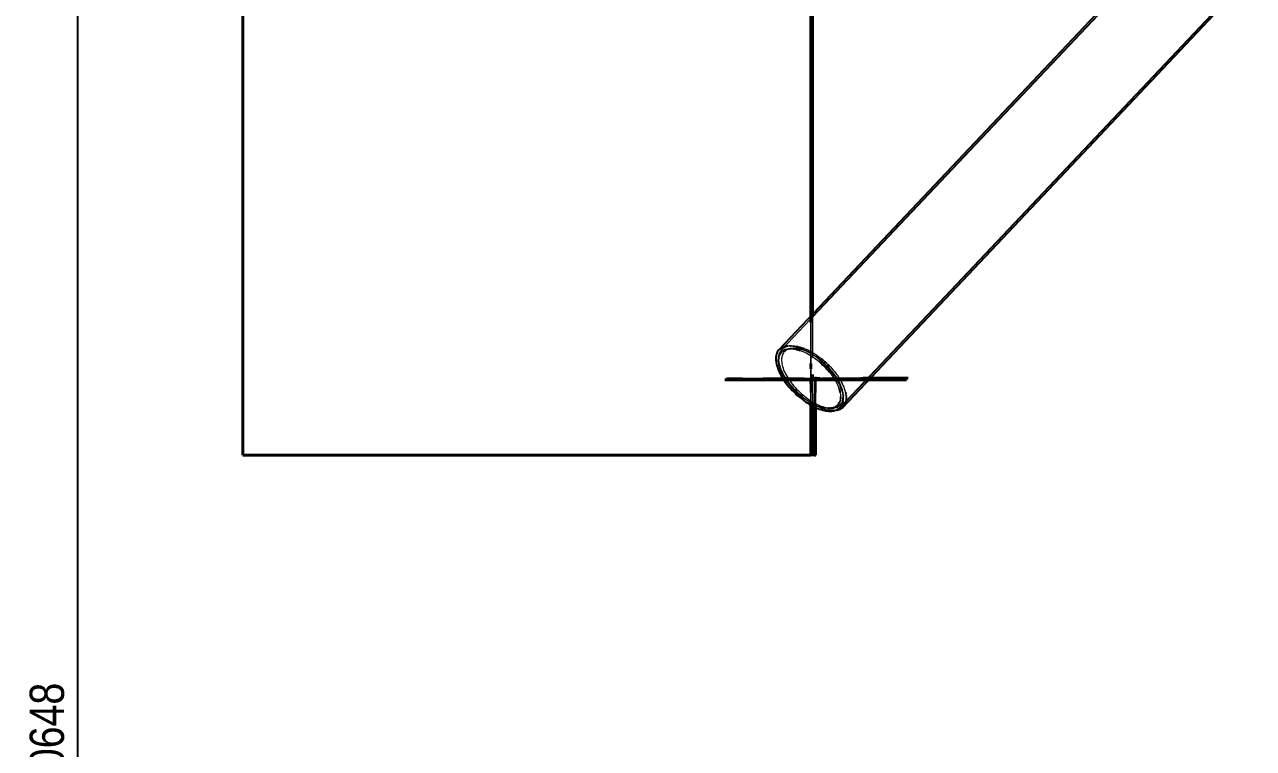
# Model space of a CAD drawing. Header units: millimetres. Extents: x -11795 to 47768, y 22971 to 65021.
# Drawn here: x 14380 to 18855, y 36557 to 39193 of the extents above; entities that cross this region are included whole.
import ezdxf

# ---------------------------------------------------------------- set-up
doc = ezdxf.new("R2010")
doc.units = ezdxf.units.MM
doc.linetypes.add('HIDDEN_50', pattern=[225, 150, -75])
for name, color, linetype, lineweight in [('DIMENSIONS', 3, 'Continuous', 18), ('PLATE_HIDDEN', 8, 'HIDDEN_50', 18), ('PLATE_VISIBLE', 7, 'Continuous', 35), ('PROFILE_HIDDEN', 9, 'HIDDEN_50', 18), ('PROFILE_VISIBLE', 4, 'Continuous', 25)]:
    doc.layers.add(name, color=color, linetype=linetype, lineweight=lineweight)
doc.styles.add('OpenSansCondensed-Light', font='OpenSansCondensed-Light.ttf')
doc.dimstyles.new('DIM_1_50', dxfattribs={"dimscale": 50, "dimtxt": 2.5, "dimasz": 2.5, "dimexe": 1.5, "dimexo": 1.5, "dimgap": 1, "dimtad": 1, "dimdec": 0, "dimzin": 12, "dimdsep": 46, "dimtxsty": 'OpenSansCondensed-Light', "dimtsz": 0.00125, "dimcen": 2.5, "dimclrd": 3, "dimclre": 3, "dimclrt": 3, "dimazin": 3, "dimtfac": 0.5, "dimtmove": 2, "dimatfit": 3})

msp = doc.modelspace()

# ---------------------------------------------------------------- linework, layer by layer
at = {"layer": 'PLATE_HIDDEN'}
for p, q in [((17249.1, 38129.2), (17249.1, 37919.3)), ((17242.9, 37959), (17242.9, 38108.7)), ((17242.9, 37959), (17242.9, 38108.7)), ((17242.9, 38108.7), (17242.9, 37959)), ((16936, 37905.3), (17256.8, 37905.3)), ((17444.3, 37905.3), (16936, 37905.3)), ((17242.9, 37809.2), (17242.9, 37939)), ((17242.9, 37809.2), (17242.9, 37939)), ((17242.9, 37939), (17242.9, 37809.2)), ((17262.1, 37908.7), (17247.2, 37905.3)), ((17247.2, 37905.3), (17252.1, 37764.9)), ((17249.1, 37905.3), (17433.2, 37905.3)), ((17433.2, 37905.3), (17249.1, 37905.3)), ((17261.8, 37796), (17262.1, 37908.7)), ((17276.5, 37905.3), (17424.6, 37905.3)), ((17428.2, 37900), (17142, 37900)), ((17241, 37900), (17255.9, 37903.3)), ((17244.2, 37806.5), (17241, 37900)), ((17426.9, 37900), (17242.9, 37900)), ((17242.9, 37900), (17426.9, 37900)), ((17249.1, 37899.3), (17249.1, 37689.5)), ((17255.9, 37903.3), (17255.6, 37798.8)), ((17253.4, 37726.2), (17254.4, 37697.2))]:
    msp.add_line(p, q, dxfattribs=at)
at = {"layer": 'PLATE_VISIBLE'}
for p, q in [((15174.2, 37624.5), (15174.2, 41921.4)), ((17249.1, 40987.1), (17249.1, 38129.2)), ((15174.2, 40400), (15174.2, 37624.5)), ((17242.9, 38108.7), (17242.9, 40400)), ((17242.9, 38108.7), (17242.9, 40400)), ((17242.9, 40400), (17242.9, 38108.7)), ((17242.9, 37939), (17242.9, 37959)), ((17242.9, 37939), (17242.9, 37959)), ((17242.9, 37959), (17242.9, 37939)), ((17249.1, 37919.3), (17249.1, 37899.3)), ((17256.8, 37905.3), (17276.5, 37905.3)), ((17424.6, 37905.3), (17597.4, 37905.3)), ((17433.2, 37905.3), (17597.4, 37905.3)), ((17597.4, 37905.3), (17433.2, 37905.3)), ((17597.4, 37905.3), (17444.3, 37905.3)), ((17142, 37900), (16929.7, 37900)), ((16929.7, 37900), (17591.1, 37900)), ((17591.1, 37900), (17426.9, 37900)), ((17426.9, 37900), (17591.1, 37900)), ((17591.1, 37900), (17428.2, 37900)), ((17242.9, 37624.5), (17242.9, 37809.2)), ((17242.9, 37624.5), (17242.9, 37809.2)), ((17242.9, 37809.2), (17242.9, 37624.5)), ((17250.5, 37624.5), (17244.2, 37806.5)), ((17255.6, 37798.8), (17255.2, 37624.5)), ((17261.4, 37624.5), (17261.8, 37796)), ((17252.1, 37764.9), (17253.4, 37726.2)), ((17249.1, 37689.5), (17249.1, 37624.5)), ((17254.4, 37697.2), (17256.9, 37624.5)), ((15174.2, 37624.5), (17242.9, 37624.5)), ((17249.1, 37624.5), (15174.2, 37624.5)), ((17255.2, 37624.5), (17250.5, 37624.5)), ((17256.9, 37624.5), (17261.4, 37624.5))]:
    msp.add_line(p, q, dxfattribs=at)
at = {"layer": 'PROFILE_HIDDEN'}
for p, q in [((17137.4, 38010.3), (17250.6, 38130.1)), ((17128, 37992.3), (17129.2, 37996.4)), ((17129.2, 37996.4), (17130, 37998.5)), ((17130, 37998.5), (17130.8, 38000.3)), ((17130.8, 38000.3), (17132.7, 38003.9)), ((17132.7, 38003.9), (17133.8, 38005.6)), ((17133.8, 38005.6), (17134.9, 38007.2)), ((17134.9, 38007.2), (17137.4, 38010.3)), ((17137.4, 38010.3), (17138.8, 38011.7)), ((17138.8, 38011.7), (17140.3, 38013.1)), ((17141, 37993.8), (17139.4, 37990.2)), ((17140.3, 38013.1), (17143.4, 38015.5)), ((17143, 37997.2), (17141, 37993.8)), ((17145.2, 38000.2), (17143, 37997.2)), ((17143.4, 38015.5), (17145.1, 38016.6)), ((17145.6, 38020.4), (17143.6, 38019.7)), ((17145.1, 38016.6), (17146.9, 38017.7)), ((17147.8, 38003), (17145.2, 38000.2)), ((17147.2, 38020.7), (17145.6, 38020.4)), ((17146.9, 38017.7), (17150.6, 38019.5)), ((17150.7, 38005.5), (17147.8, 38003)), ((17150.6, 38019.5), (17152.5, 38020.2)), ((17153.9, 38007.7), (17150.7, 38005.5)), ((17154.6, 38022.2), (17152.3, 38021.8)), ((17152.5, 38020.2), (17154.6, 38021.1)), ((17157.3, 38009.6), (17153.9, 38007.7)), ((17156.3, 38022.4), (17154.6, 38022.2)), ((17154.6, 38021.1), (17158.9, 38022.3)), ((17157.3, 38011.8), (17159.5, 38012.3)), ((17161.1, 38011.2), (17157.3, 38009.6)), ((17159.5, 38022.6), (17158.7, 38022.6)), ((17158.9, 38022.3), (17160.9, 38022.7)), ((17164.5, 38022.7), (17159.5, 38022.6)), ((17159.5, 38012.3), (17161.7, 38012.6)), ((17160.9, 38022.7), (17163.4, 38023.1)), ((17165.1, 38012.5), (17161.1, 38011.2)), ((17163.4, 38023.1), (17168.2, 38023.7)), ((17166.3, 38022.7), (17164.5, 38022.7)), ((17169.4, 38013.4), (17165.1, 38012.5)), ((17168.2, 38023.7), (17170.3, 38023.8)), ((17169.8, 38022.5), (17168.9, 38022.5)), ((17173.9, 38014), (17169.4, 38013.4)), ((17175.3, 38021.9), (17169.8, 38022.5)), ((17170.3, 38023.8), (17173.1, 38023.9)), ((17171.3, 38013), (17173.8, 38012.9)), ((17173.1, 38023.9), (17178.3, 38023.8)), ((17173.8, 38012.9), (17179, 38012.5)), ((17178.6, 38014.2), (17173.9, 38014)), ((17178.9, 38021.4), (17175.3, 38021.9)), ((17178.3, 38023.8), (17180.6, 38023.6)), ((17183.6, 38014.2), (17178.6, 38014.2)), ((17180.9, 38021), (17178.9, 38021.4)), ((17179, 38012.5), (17181.6, 38012.1)), ((17180.6, 38023.6), (17183.7, 38023.4)), ((17186.7, 38019.8), (17180.9, 38021)), ((17188.8, 38013.8), (17183.6, 38014.2)), ((17183.7, 38023.4), (17189.3, 38022.6)), ((17188.6, 38019.3), (17186.7, 38019.8)), ((17194.1, 38013), (17188.8, 38013.8)), ((17189.3, 38022.6), (17191.6, 38022.2)), ((17191.6, 38022.2), (17195, 38021.5)), ((17192.7, 38018.3), (17191.6, 38018.6)), ((17198.7, 38016.4), (17192.7, 38018.3)), ((17199.6, 38012), (17194.1, 38013)), ((17195, 38021.5), (17200.9, 38020.1)), ((17202.6, 38015.1), (17198.7, 38016.4)), ((17205.3, 38010.6), (17199.6, 38012)), ((17200.9, 38020.1), (17203.2, 38019.4)), ((17204.9, 38014.3), (17202.6, 38015.1)), ((17203.2, 38019.4), (17207, 38018.3)), ((17204.3, 38006.5), (17207.3, 38005.4)), ((17211.2, 38011.8), (17204.9, 38014.3)), ((17211, 38008.9), (17205.3, 38010.6)), ((17207, 38018.3), (17213.1, 38016.3)), ((17207.3, 38005.4), (17213.3, 38003.1)), ((17216.9, 38006.9), (17211, 38008.9)), ((17215, 38010.1), (17211.2, 38011.8)), ((17213.1, 38016.3), (17215.4, 38015.4)), ((17213.3, 38003.1), (17219.4, 38000.4)), ((17217.6, 38009), (17215, 38010.1)), ((17215.4, 38015.4), (17219.4, 38013.9)), ((17222.9, 38004.6), (17216.9, 38006.9)), ((17224, 38005.9), (17217.6, 38009)), ((17219.4, 38013.9), (17225.7, 38011.3)), ((17219.4, 38000.4), (17225.5, 37997.5)), ((17229, 38002), (17222.9, 38004.6)), ((17227.7, 38004), (17224, 38005.9)), ((17225.5, 37997.5), (17231.7, 37994.2)), ((17225.7, 38011.3), (17227.9, 38010.2)), ((17230.4, 38002.6), (17227.7, 38004)), ((17227.9, 38010.2), (17232.1, 38008.3)), ((17235.2, 37999.1), (17229, 38002)), ((17236.9, 37999), (17230.4, 38002.6)), ((17231.7, 37994.2), (17237.9, 37990.7)), ((17232.1, 38008.3), (17238.5, 38005)), ((17241.4, 37995.9), (17235.2, 37999.1)), ((17240.6, 37996.8), (17236.9, 37999)), ((17238.5, 38005), (17240.7, 38003.9)), ((17243.4, 37995.1), (17240.6, 37996.8)), ((17240.7, 38003.9), (17245, 38001.5)), ((17247.6, 37992.4), (17241.4, 37995.9)), ((17249.9, 37990.9), (17243.4, 37995.1)), ((17245, 38001.5), (17251.5, 37997.7)), ((17251.5, 37997.7), (17253.5, 37996.4)), ((17253.5, 37996.4), (17257.9, 37993.7)), ((17257.9, 37993.7), (17264.4, 37989.4)), ((17126.2, 37962.9), (17126, 37965.3)), ((17126.9, 37957.7), (17126.2, 37962.9)), ((17126.3, 37978.5), (17126.4, 37981.2)), ((17126.5, 37973.4), (17126.3, 37978.5)), ((17126.4, 37981.2), (17126.5, 37983.3)), ((17126.5, 37983.3), (17127.1, 37987.9)), ((17126.7, 37971.3), (17126.5, 37973.4)), ((17126.9, 37968.2), (17126.7, 37971.3)), ((17127.7, 37962.8), (17126.9, 37968.2)), ((17127.4, 37955.1), (17126.9, 37957.7)), ((17127.1, 37987.9), (17127.6, 37990.3)), ((17127.6, 37990.3), (17128, 37992.3)), ((17128.2, 37960.6), (17127.7, 37962.8)), ((17128.9, 37957.3), (17128.2, 37960.6)), ((17130.4, 37951.6), (17128.9, 37957.3)), ((17131.1, 37949.3), (17130.4, 37951.6)), ((17132.2, 37945.7), (17131.1, 37949.3)), ((17136.6, 37977.8), (17136.3, 37973.2)), ((17136.3, 37973.2), (17136.4, 37968.4)), ((17136.4, 37968.4), (17136.9, 37963.4)), ((17137.2, 37982.1), (17136.6, 37977.8)), ((17136.9, 37963.4), (17137.6, 37958.2)), ((17138.1, 37986.3), (17137.2, 37982.1)), ((17137.6, 37958.2), (17138.7, 37952.9)), ((17139.4, 37990.2), (17138.1, 37986.3)), ((17138.7, 37952.9), (17140.2, 37947.4)), ((17237.9, 37990.7), (17244.1, 37986.9)), ((17244.1, 37986.9), (17250.3, 37982.9)), ((17253.8, 37988.6), (17247.6, 37992.4)), ((17253.4, 37988.5), (17249.9, 37990.9)), ((17250.3, 37982.9), (17256.5, 37978.6)), ((17256.3, 37986.5), (17253.4, 37988.5)), ((17260, 37984.7), (17253.8, 37988.6)), ((17262.7, 37981.9), (17256.3, 37986.5)), ((17256.5, 37978.6), (17262.6, 37974.2)), ((17266.1, 37980.4), (17260, 37984.7)), ((17262.6, 37974.2), (17268.6, 37969.4)), ((17266, 37979.3), (17262.7, 37981.9)), ((17264.4, 37989.4), (17266.3, 37988)), ((17269, 37977.1), (17266, 37979.3)), ((17272.3, 37976), (17266.1, 37980.4)), ((17266.3, 37988), (17270.8, 37984.8)), ((17268.6, 37969.4), (17271.6, 37967)), ((17275.2, 37972), (17269, 37977.1)), ((17270.8, 37984.8), (17277.1, 37980.1)), ((17278.3, 37971.3), (17272.3, 37976)), ((17276.8, 37970.7), (17275.2, 37972)), ((17277.1, 37980.1), (17278.9, 37978.7)), ((17284.3, 37966.4), (17278.3, 37971.3)), ((17278.9, 37978.7), (17281.2, 37976.9)), ((17281.4, 37966.8), (17279.9, 37968.1)), ((17287.4, 37961.4), (17281.4, 37966.8)), ((17290.1, 37961.4), (17284.3, 37966.4)), ((17286.5, 37972.5), (17289.6, 37970)), ((17288.8, 37960), (17287.4, 37961.4)), ((17289.6, 37970), (17291.2, 37968.5)), ((17295.8, 37956.1), (17290.1, 37961.4)), ((17291.2, 37968.5), (17293.4, 37966.6)), ((17293.3, 37955.9), (17291.8, 37957.2)), ((17299, 37950.2), (17293.3, 37955.9)), ((17301.4, 37950.7), (17295.8, 37956.1)), ((17298.6, 37961.9), (17301.6, 37959.1)), ((17300.3, 37948.7), (17299, 37950.2)), ((17306.8, 37945.2), (17301.4, 37950.7)), ((17301.6, 37959.1), (17303, 37957.7)), ((17303, 37957.7), (17305.2, 37955.6)), ((17310.2, 37950.6), (17313, 37947.7)), ((17134.3, 37939.8), (17132.2, 37945.7)), ((17135.2, 37937.6), (17134.3, 37939.8)), ((17135.5, 37929.9), (17134.3, 37932.8)), ((17136.8, 37933.8), (17135.2, 37937.6)), ((17138.2, 37924), (17135.5, 37929.9)), ((17139.6, 37927.7), (17136.8, 37933.8)), ((17141.1, 37918.1), (17138.2, 37924)), ((17140.7, 37925.5), (17139.6, 37927.7)), ((17140.2, 37947.4), (17141.9, 37941.8)), ((17142.7, 37921.5), (17140.7, 37925.5)), ((17144.4, 37912.1), (17141.1, 37918.1)), ((17141.9, 37941.8), (17144, 37936.1)), ((17146, 37915.3), (17142.7, 37921.5)), ((17144, 37936.1), (17146.5, 37930.3)), ((17148, 37906.1), (17144.4, 37912.1)), ((17147.3, 37913.2), (17146, 37915.3)), ((17146.5, 37930.3), (17149.2, 37924.4)), ((17149.7, 37909), (17147.3, 37913.2)), ((17151.8, 37900.1), (17148, 37906.1)), ((17149.2, 37924.4), (17152.2, 37918.5)), ((17153.6, 37902.7), (17149.7, 37909)), ((17152.2, 37918.5), (17155.5, 37912.5)), ((17155.5, 37912.5), (17159.2, 37906.5)), ((17159.2, 37906.5), (17163, 37900.5)), ((17304.5, 37944.3), (17303.1, 37945.8)), ((17309.9, 37938.4), (17304.5, 37944.3)), ((17312.1, 37939.6), (17306.8, 37945.2)), ((17309.7, 37928.9), (17312.1, 37926)), ((17312.3, 37935.6), (17309.9, 37938.4)), ((17317.1, 37933.8), (17312.1, 37939.6)), ((17312.1, 37926), (17316.7, 37920.1)), ((17315.1, 37932.3), (17312.3, 37935.6)), ((17313, 37947.7), (17314.3, 37946.3)), ((17314.3, 37946.3), (17318.4, 37941.8)), ((17320, 37926.2), (17315.1, 37932.3)), ((17316.7, 37920.1), (17321.1, 37914.1)), ((17322, 37928), (17317.1, 37933.8)), ((17318.4, 37941.8), (17323.7, 37935.8)), ((17322.2, 37923.4), (17320, 37926.2)), ((17321.1, 37914.1), (17325.2, 37908.1)), ((17326.6, 37922.1), (17322, 37928)), ((17324.8, 37920), (17322.2, 37923.4)), ((17323.7, 37935.8), (17324.8, 37934.5)), ((17324.8, 37934.5), (17328.7, 37929.7)), ((17329.3, 37913.8), (17324.8, 37920)), ((17325.2, 37908.1), (17329, 37902.1)), ((17331, 37916.1), (17326.6, 37922.1)), ((17328.7, 37929.7), (17333.5, 37923.5)), ((17331.1, 37911.1), (17329.3, 37913.8)), ((17335.2, 37910.2), (17331, 37916.1)), ((17333.5, 37907.6), (17331.1, 37911.1)), ((17333.5, 37923.5), (17334.5, 37922.3)), ((17337.5, 37901.3), (17333.5, 37907.6)), ((17334.5, 37922.3), (17338.1, 37917.3)), ((17339, 37904.2), (17335.2, 37910.2)), ((17338.1, 37917.3), (17342.5, 37911.1)), ((17342.6, 37898.2), (17339, 37904.2)), ((17342.5, 37911.1), (17343.2, 37909.9)), ((17343.2, 37909.9), (17346.5, 37904.8)), ((17346.5, 37904.8), (17350.3, 37898.6)), ((17155.9, 37894.1), (17151.8, 37900.1)), ((17155, 37900.8), (17153.6, 37902.7)), ((17157.9, 37896.5), (17155, 37900.8)), ((17160.3, 37888.2), (17155.9, 37894.1)), ((17162.3, 37890.3), (17157.9, 37896.5)), ((17164.9, 37882.3), (17160.3, 37888.2)), ((17163.7, 37888.4), (17162.3, 37890.3)), ((17163, 37900.5), (17167.2, 37894.6)), ((17167, 37884.1), (17163.7, 37888.4)), ((17169.7, 37876.4), (17164.9, 37882.3)), ((17172, 37878), (17167, 37884.1)), ((17167.2, 37894.6), (17171.6, 37888.6)), ((17174.7, 37870.6), (17169.7, 37876.4)), ((17171.6, 37888.6), (17176.2, 37882.7)), ((17173.4, 37876.2), (17172, 37878)), ((17177.1, 37871.9), (17173.4, 37876.2)), ((17177.3, 37867.8), (17174.7, 37870.6)), ((17176.2, 37882.7), (17181, 37876.9)), ((17182.5, 37866), (17177.1, 37871.9)), ((17181, 37876.9), (17186.1, 37871.1)), ((17183.9, 37864.4), (17182.5, 37866)), ((17188, 37860.1), (17183.9, 37864.4)), ((17186.1, 37871.1), (17191.4, 37865.5)), ((17193.7, 37854.4), (17188, 37860.1)), ((17191.4, 37865.5), (17196.8, 37860)), ((17196.8, 37860), (17202.4, 37854.6)), ((17329, 37902.1), (17332.6, 37896.1)), ((17332.6, 37896.1), (17335.9, 37890.2)), ((17335.9, 37890.2), (17338.9, 37884.2)), ((17339, 37898.7), (17337.5, 37901.3)), ((17338.9, 37884.2), (17341.5, 37878.4)), ((17341.2, 37895), (17339, 37898.7)), ((17344.6, 37888.8), (17341.2, 37895)), ((17341.5, 37878.4), (17343.9, 37872.6)), ((17346, 37892.2), (17342.6, 37898.2)), ((17343.9, 37872.6), (17344.9, 37869.7)), ((17345.8, 37886.3), (17344.6, 37888.8)), ((17347.7, 37882.6), (17345.8, 37886.3)), ((17349, 37886.3), (17346, 37892.2)), ((17350.5, 37876.5), (17347.7, 37882.6)), ((17351.7, 37880.4), (17349, 37886.3)), ((17350.3, 37898.6), (17350.9, 37897.5)), ((17351.5, 37874.2), (17350.5, 37876.5)), ((17350.9, 37897.5), (17353.9, 37892.3)), ((17353, 37870.4), (17351.5, 37874.2)), ((17354.1, 37874.6), (17351.7, 37880.4)), ((17355.2, 37864.5), (17353, 37870.4)), ((17353.9, 37892.3), (17357.1, 37886.1)), ((17356.2, 37868.9), (17354.1, 37874.6)), ((17355.5, 37863.4), (17355.2, 37864.5)), ((17358, 37863.3), (17356.2, 37868.9)), ((17357, 37858.6), (17356.5, 37860.5)), ((17357.1, 37886.1), (17357.5, 37885.2)), ((17357.5, 37885.2), (17360, 37880)), ((17359.5, 37857.8), (17358, 37863.3)), ((17360, 37880), (17362.7, 37873.9)), ((17362.7, 37873.9), (17363, 37873.1)), ((17363, 37873.1), (17365, 37867.9)), ((17365, 37867.9), (17366.9, 37862)), ((17366.9, 37862), (17367.1, 37861.4)), ((17367.1, 37861.4), (17368.6, 37856.3)), ((17195.2, 37853), (17193.7, 37854.4)), ((17199.6, 37848.8), (17195.2, 37853)), ((17205.6, 37843.4), (17199.6, 37848.8)), ((17202.4, 37854.6), (17208.1, 37849.3)), ((17207, 37842.2), (17205.6, 37843.4)), ((17211.7, 37838.1), (17207, 37842.2)), ((17208.1, 37849.3), (17213.9, 37844.3)), ((17214.4, 37834.1), (17211.4, 37836.4)), ((17217.9, 37833.1), (17211.7, 37838.1)), ((17213.9, 37844.3), (17219.9, 37839.4)), ((17220.5, 37829.6), (17214.4, 37834.1)), ((17219.3, 37832), (17217.9, 37833.1)), ((17224.2, 37828.2), (17219.3, 37832)), ((17219.9, 37839.4), (17225.9, 37834.7)), ((17226.7, 37825.3), (17220.5, 37829.6)), ((17230.6, 37823.6), (17224.2, 37828.2)), ((17225.9, 37834.7), (17232, 37830.3)), ((17232.9, 37821.3), (17226.7, 37825.3)), ((17231.9, 37822.7), (17230.6, 37823.6)), ((17237, 37819.2), (17231.9, 37822.7)), ((17232, 37830.3), (17238.2, 37826)), ((17239.1, 37817.5), (17232.9, 37821.3)), ((17243.5, 37815), (17237, 37819.2)), ((17238.2, 37826), (17244.4, 37822.1)), ((17245.3, 37814), (17239.1, 37817.5)), ((17244.7, 37814.3), (17243.5, 37815)), ((17244.4, 37822.1), (17250.6, 37818.3)), ((17250.6, 37818.3), (17256.8, 37814.8)), ((17256.8, 37814.8), (17263, 37811.6)), ((17348, 37818.8), (17347.1, 37817)), ((17348.6, 37820.7), (17348, 37818.8)), ((17349.6, 37853.2), (17350.1, 37850.5)), ((17350.3, 37826.7), (17349.8, 37824.7)), ((17350.1, 37850.5), (17350.8, 37845.4)), ((17350.6, 37828.9), (17350.3, 37826.7)), ((17350.8, 37845.4), (17351.2, 37840.4)), ((17351.2, 37840.4), (17351.2, 37838)), ((17356.2, 37815.2), (17357.2, 37816.9)), ((17358.6, 37852.9), (17357, 37858.6)), ((17357.2, 37816.9), (17358.8, 37820.5)), ((17359, 37851), (17358.6, 37852.9)), ((17358.8, 37820.5), (17359.4, 37822.5)), ((17359.8, 37847.4), (17359, 37851)), ((17360.6, 37852.5), (17359.5, 37857.8)), ((17360.6, 37841.9), (17359.8, 37847.4)), ((17361.3, 37847.3), (17360.6, 37852.5)), ((17360.8, 37840.2), (17360.6, 37841.9)), ((17361.1, 37836.7), (17360.8, 37840.2)), ((17360.9, 37824.5), (17361.1, 37826.8)), ((17361.2, 37834.2), (17361.1, 37836.7)), ((17361.1, 37826.8), (17361.2, 37828.4)), ((17361.5, 37844.8), (17361.3, 37847.3)), ((17361.3, 37830.8), (17361.6, 37832.9)), ((17361.6, 37832.9), (17361.8, 37837.5)), ((17361.8, 37837.5), (17361.8, 37839.9)), ((17368.6, 37856.3), (17369.2, 37853.4)), ((17370.4, 37847.6), (17370.9, 37845.2)), ((17370.9, 37845.2), (17371.2, 37842.5)), ((17371.6, 37839.4), (17371.7, 37837.1)), ((17250, 37811), (17244.7, 37814.3)), ((17251.5, 37810.8), (17245.3, 37814)), ((17256.4, 37807.4), (17250, 37811)), ((17257.6, 37807.8), (17251.5, 37810.8)), ((17257.5, 37806.8), (17256.4, 37807.4)), ((17262.9, 37804), (17257.5, 37806.8)), ((17263.7, 37805.2), (17257.6, 37807.8)), ((17269.3, 37800.9), (17262.9, 37804)), ((17263, 37811.6), (17269.2, 37808.7)), ((17269.8, 37802.8), (17263.7, 37805.2)), ((17269.2, 37808.7), (17275.2, 37806.1)), ((17270.3, 37800.5), (17269.3, 37800.9)), ((17275.7, 37800.8), (17269.8, 37802.8)), ((17275.7, 37798.1), (17270.3, 37800.5)), ((17275.2, 37806.1), (17281.2, 37803.8)), ((17278.6, 37799.9), (17275.7, 37800.8)), ((17282, 37795.6), (17275.7, 37798.1)), ((17281.2, 37803.8), (17287.1, 37801.8)), ((17282.8, 37795.3), (17282, 37795.6)), ((17288.2, 37793.4), (17282.8, 37795.3)), ((17287.1, 37801.8), (17292.9, 37800.1)), ((17294.2, 37791.5), (17288.2, 37793.4)), ((17292.9, 37800.1), (17298.6, 37798.7)), ((17294.9, 37791.3), (17294.2, 37791.5)), ((17300.2, 37789.9), (17294.9, 37791.3)), ((17298.1, 37795.7), (17295.4, 37796.1)), ((17303.2, 37795.3), (17298.1, 37795.7)), ((17298.6, 37798.7), (17304.1, 37797.7)), ((17306, 37788.6), (17300.2, 37789.9)), ((17305.7, 37795.2), (17303.2, 37795.3)), ((17304.1, 37797.7), (17306.8, 37797.3)), ((17311.7, 37787.7), (17309.1, 37788.1)), ((17314.4, 37787.4), (17311.7, 37787.7)), ((17326.5, 37797), (17328.8, 37797.3)), ((17329.7, 37799.6), (17327.8, 37798.8)), ((17328.8, 37797.3), (17333.1, 37798.2)), ((17331.5, 37800.5), (17329.7, 37799.6)), ((17333.1, 37798.2), (17335.1, 37798.9)), ((17345.9, 37804.1), (17347.5, 37805.2)), ((17347.5, 37805.2), (17348.9, 37806.4)), ((17351.7, 37809.1), (17353, 37810.5)), ((17353, 37810.5), (17354.1, 37812))]:
    msp.add_line(p, q, dxfattribs=at)
at = {"layer": 'PROFILE_VISIBLE'}
for p, q in [((17359.4, 37799), (20842.5, 41485.9)), ((17350.5, 37799.5), (20804.4, 41454.4)), ((17127.9, 38010.2), (18442.9, 39401.6)), ((17250.6, 38130.1), (18464.1, 39414.7)), ((17118.9, 37995.8), (17117.8, 37992.6)), ((17119.2, 37996.7), (17118.9, 37995.8)), ((17120.9, 38000.5), (17119.2, 37996.7)), ((17122.4, 38003.2), (17120.9, 38000.5)), ((17122.9, 38004), (17122.4, 38003.2)), ((17125.2, 38007.2), (17122.9, 38004)), ((17127.2, 38009.4), (17125.2, 38007.2)), ((17127.9, 38010.2), (17127.2, 38009.4)), ((17130.9, 38012.8), (17127.9, 38010.2)), ((17130.7, 37993.1), (17132.7, 37996.4)), ((17133.3, 38014.6), (17130.9, 38012.8)), ((17132.7, 37996.4), (17135, 37999.5)), ((17134.1, 38015.2), (17133.3, 38014.6)), ((17137.7, 38017.2), (17134.1, 38015.2)), ((17135, 37999.5), (17137.6, 38002.2)), ((17137.6, 38002.2), (17140.6, 38004.7)), ((17140.4, 38018.5), (17137.7, 38017.2)), ((17141.5, 38019), (17140.4, 38018.5)), ((17140.6, 38004.7), (17143.8, 38006.8)), ((17143.6, 38019.7), (17141.5, 38019)), ((17143.8, 38006.8), (17147.3, 38008.7)), ((17148.7, 38021.1), (17147.2, 38020.7)), ((17147.3, 38008.7), (17151.1, 38010.2)), ((17150, 38021.4), (17148.7, 38021.1)), ((17152.3, 38021.8), (17150, 38021.4)), ((17151.1, 38010.2), (17155.1, 38011.4)), ((17155.1, 38011.4), (17157.3, 38011.8)), ((17157.9, 38022.5), (17156.3, 38022.4)), ((17158.7, 38022.6), (17157.9, 38022.5)), ((17161.7, 38012.6), (17164, 38012.8)), ((17164, 38012.8), (17168.8, 38013.1)), ((17168, 38022.6), (17166.3, 38022.7)), ((17168.9, 38022.5), (17168, 38022.6)), ((17168.8, 38013.1), (17171.3, 38013)), ((17181.6, 38012.1), (17184.3, 38011.7)), ((17184.3, 38011.7), (17189.9, 38010.6)), ((17190.5, 38018.9), (17188.6, 38019.3)), ((17189.9, 38010.6), (17195.5, 38009.2)), ((17191.6, 38018.6), (17190.5, 38018.9)), ((17195.5, 38009.2), (17201.3, 38007.5)), ((17201.3, 38007.5), (17204.3, 38006.5)), ((17116.1, 37983.8), (17115.8, 37979.1)), ((17115.8, 37979.1), (17115.8, 37978.2)), ((17115.8, 37978.2), (17115.8, 37974.1)), ((17115.8, 37974.1), (17116.1, 37969)), ((17116.7, 37987.4), (17116.1, 37983.8)), ((17116.1, 37969), (17116.2, 37968.1)), ((17116.2, 37968.1), (17116.8, 37963.6)), ((17116.8, 37988.3), (17116.7, 37987.4)), ((17117.8, 37992.6), (17116.8, 37988.3)), ((17116.8, 37963.6), (17117.8, 37958.1)), ((17117.8, 37958.1), (17118, 37957.3)), ((17118, 37957.3), (17119.2, 37952.5)), ((17119.2, 37952.5), (17120.9, 37946.7)), ((17125.8, 37972.6), (17126.1, 37977.2)), ((17125.8, 37967.8), (17125.8, 37972.6)), ((17126, 37965.3), (17125.8, 37967.8)), ((17126.1, 37977.2), (17126.7, 37981.5)), ((17126.7, 37981.5), (17127.7, 37985.6)), ((17127.9, 37952.4), (17127.4, 37955.1)), ((17127.7, 37985.6), (17129, 37989.5)), ((17129.3, 37947), (17127.9, 37952.4)), ((17129, 37989.5), (17130.7, 37993.1)), ((17271.6, 37967), (17274.6, 37964.5)), ((17274.6, 37964.5), (17280.4, 37959.5)), ((17278.4, 37969.3), (17276.8, 37970.7)), ((17279.9, 37968.1), (17278.4, 37969.3)), ((17280.4, 37959.5), (17286.1, 37954.2)), ((17281.2, 37976.9), (17283.4, 37975.1)), ((17283.4, 37975.1), (17286.5, 37972.5)), ((17286.1, 37954.2), (17291.7, 37948.8)), ((17290.3, 37958.6), (17288.8, 37960)), ((17291.8, 37957.2), (17290.3, 37958.6)), ((17293.4, 37966.6), (17295.6, 37964.6)), ((17295.6, 37964.6), (17298.6, 37961.9)), ((17305.2, 37955.6), (17307.4, 37953.5)), ((17307.4, 37953.5), (17310.2, 37950.6)), ((17120.9, 37946.7), (17121.1, 37945.9)), ((17121.1, 37945.9), (17122.9, 37940.8)), ((17122.9, 37940.8), (17125.2, 37934.8)), ((17125.2, 37934.8), (17125.5, 37934.1)), ((17125.5, 37934.1), (17127.9, 37928.7)), ((17127.9, 37928.7), (17130.8, 37922.5)), ((17131.1, 37941.4), (17129.3, 37947)), ((17130.8, 37922.5), (17131.2, 37921.9)), ((17133.1, 37935.7), (17131.1, 37941.4)), ((17131.2, 37921.9), (17134.1, 37916.3)), ((17134.3, 37932.8), (17133.1, 37935.7)), ((17134.1, 37916.3), (17137.7, 37910.1)), ((17137.7, 37910.1), (17138, 37909.6)), ((17138, 37909.6), (17141.5, 37903.8)), ((17291.7, 37948.8), (17297.1, 37943.3)), ((17297.1, 37943.3), (17302.3, 37937.6)), ((17301.7, 37947.3), (17300.3, 37948.7)), ((17303.1, 37945.8), (17301.7, 37947.3)), ((17302.3, 37937.6), (17307.3, 37931.8)), ((17307.3, 37931.8), (17309.7, 37928.9)), ((17141.5, 37903.8), (17145.6, 37897.6)), ((17145.6, 37897.6), (17145.9, 37897.2)), ((17145.9, 37897.2), (17150, 37891.3)), ((17150, 37891.3), (17154.6, 37885.1)), ((17154.8, 37884.8), (17159.4, 37879)), ((17159.4, 37879), (17164.5, 37872.9)), ((17164.7, 37872.7), (17169.8, 37866.9)), ((17169.8, 37866.9), (17175.2, 37861)), ((17175.3, 37860.9), (17180.9, 37855.2)), ((17179.9, 37865), (17177.3, 37867.8)), ((17185.3, 37859.4), (17179.9, 37865)), ((17190.9, 37854), (17185.3, 37859.4)), ((17344.9, 37869.7), (17346, 37866.9)), ((17346, 37866.9), (17347.7, 37861.3)), ((17347.7, 37861.3), (17349.1, 37855.8)), ((17355.9, 37862.3), (17355.5, 37863.4)), ((17356.5, 37860.5), (17355.9, 37862.3)), ((17180.9, 37855.2), (17186.7, 37849.6)), ((17186.7, 37849.6), (17192.6, 37844.1)), ((17196.6, 37848.8), (17190.9, 37854)), ((17192.6, 37844.1), (17198.6, 37838.9)), ((17202.4, 37843.7), (17196.6, 37848.8)), ((17198.7, 37838.8), (17204.9, 37833.7)), ((17208.4, 37838.8), (17202.4, 37843.7)), ((17204.9, 37833.7), (17211, 37828.9)), ((17211.4, 37836.4), (17208.4, 37838.8)), ((17211.2, 37828.7), (17217.5, 37824)), ((17217.5, 37824), (17223.6, 37819.7)), ((17223.9, 37819.5), (17230.4, 37815.2)), ((17230.4, 37815.2), (17236.4, 37811.5)), ((17346.3, 37815.2), (17344.3, 37811.8)), ((17347.1, 37817), (17346.3, 37815.2)), ((17349.3, 37822.6), (17348.6, 37820.7)), ((17349.1, 37855.8), (17349.6, 37853.2)), ((17349.8, 37824.7), (17349.3, 37822.6)), ((17350.9, 37831.1), (17350.6, 37828.9)), ((17351.2, 37835.6), (17350.9, 37831.1)), ((17351.2, 37838), (17351.2, 37835.6)), ((17355.2, 37813.5), (17356.2, 37815.2)), ((17358.6, 37813.6), (17359.7, 37817.7)), ((17359.4, 37822.5), (17360, 37824.4)), ((17359.7, 37817.7), (17360.3, 37820.8)), ((17360, 37824.4), (17361, 37828.6)), ((17360.3, 37820.8), (17360.6, 37822.1)), ((17360.6, 37822.1), (17360.9, 37824.5)), ((17361, 37828.6), (17361.3, 37830.8)), ((17361.3, 37831.6), (17361.2, 37834.2)), ((17361.2, 37830.1), (17361.3, 37831.6)), ((17361.2, 37828.4), (17361.2, 37830.1)), ((17361.8, 37842.3), (17361.5, 37844.8)), ((17361.8, 37839.9), (17361.8, 37842.3)), ((17369.6, 37816.3), (17368.2, 37812.3)), ((17369.2, 37853.4), (17369.9, 37850.6)), ((17370.6, 37820.4), (17369.6, 37816.3)), ((17369.9, 37850.6), (17370, 37850.1)), ((17370, 37850.1), (17370.4, 37847.6)), ((17371.4, 37825.1), (17370.7, 37820.6)), ((17371.2, 37842.5), (17371.5, 37839.8)), ((17371.8, 37829.5), (17371.4, 37825.1)), ((17371.7, 37837.1), (17371.8, 37834.7)), ((17371.8, 37834.7), (17371.8, 37829.8)), ((17236.4, 37811.5), (17236.9, 37811.2)), ((17236.9, 37811.2), (17243.3, 37807.4)), ((17243.3, 37807.4), (17249.3, 37804.2)), ((17249.3, 37804.2), (17249.8, 37804)), ((17249.8, 37804), (17256.3, 37800.7)), ((17256.3, 37800.7), (17262, 37798.1)), ((17262, 37798.1), (17262.6, 37797.8)), ((17262.6, 37797.8), (17269, 37795.2)), ((17269, 37795.2), (17274.5, 37793.1)), ((17274.5, 37793.1), (17275.2, 37792.9)), ((17275.2, 37792.9), (17281.3, 37790.8)), ((17281.5, 37799), (17278.6, 37799.9)), ((17281.3, 37790.8), (17286.5, 37789.4)), ((17287.2, 37797.6), (17281.5, 37799)), ((17286.5, 37789.4), (17287.3, 37789.1)), ((17292.7, 37796.5), (17287.2, 37797.6)), ((17287.3, 37789.1), (17293.2, 37787.8)), ((17295.4, 37796.1), (17292.7, 37796.5)), ((17293.2, 37787.8), (17298.1, 37786.9)), ((17298.1, 37786.9), (17298.9, 37786.7)), ((17298.9, 37786.7), (17304.5, 37786)), ((17304.5, 37786), (17309, 37785.7)), ((17308.2, 37795.2), (17305.7, 37795.2)), ((17309.1, 37788.1), (17306.6, 37788.5)), ((17306.8, 37797.3), (17309.4, 37796.9)), ((17313, 37795.4), (17308.2, 37795.2)), ((17309, 37785.7), (17309.9, 37785.6)), ((17309.4, 37796.9), (17314.6, 37796.5)), ((17309.9, 37785.6), (17315, 37785.5)), ((17317.6, 37796), (17313, 37795.4)), ((17317.2, 37787.1), (17314.4, 37787.4)), ((17314.6, 37796.5), (17319.5, 37796.5)), ((17315, 37785.5), (17319.1, 37785.7)), ((17321.9, 37796.8), (17317.6, 37796)), ((17322.5, 37786.8), (17317.6, 37787.1)), ((17319.1, 37785.7), (17320, 37785.8)), ((17319.5, 37796.5), (17324.3, 37796.7)), ((17320, 37785.8), (17324.7, 37786.4)), ((17325.9, 37798), (17321.9, 37796.8)), ((17327.6, 37786.9), (17322.5, 37786.8)), ((17324.3, 37796.7), (17326.5, 37797)), ((17324.7, 37786.4), (17328.3, 37787.1)), ((17327.8, 37798.8), (17325.9, 37798)), ((17332.4, 37787.2), (17327.9, 37786.9)), ((17328.3, 37787.1), (17329.2, 37787.3)), ((17329.2, 37787.3), (17333.5, 37788.6)), ((17333.2, 37801.4), (17331.5, 37800.5)), ((17337.1, 37788), (17332.4, 37787.2)), ((17336.5, 37803.6), (17333.2, 37801.4)), ((17333.5, 37788.6), (17336.6, 37789.8)), ((17335.1, 37798.9), (17337.1, 37799.5)), ((17339.4, 37806), (17336.5, 37803.6)), ((17336.6, 37789.8), (17337.4, 37790.1)), ((17337.1, 37799.5), (17340.8, 37801.1)), ((17341.5, 37789), (17337.3, 37788)), ((17337.4, 37790.1), (17341.1, 37792)), ((17342, 37808.8), (17339.4, 37806)), ((17340.8, 37801.1), (17344.3, 37803)), ((17341.1, 37792), (17343.8, 37793.7)), ((17345.6, 37790.4), (17341.5, 37789)), ((17344.3, 37811.8), (17342, 37808.8)), ((17343.8, 37793.7), (17344.6, 37794.2)), ((17344.3, 37803), (17345.9, 37804.1)), ((17344.6, 37794.2), (17347.7, 37796.7)), ((17349.5, 37792), (17345.7, 37790.4)), ((17347.7, 37796.7), (17349.8, 37798.8)), ((17348.9, 37806.4), (17350.4, 37807.7)), ((17353.1, 37794), (17349.5, 37792)), ((17349.8, 37798.8), (17350.5, 37799.5)), ((17350.4, 37807.7), (17351.7, 37809.1)), ((17350.5, 37799.5), (17353, 37802.6)), ((17353, 37802.6), (17354.6, 37805.1)), ((17356.4, 37796.4), (17353.1, 37794.1)), ((17354.1, 37812), (17355.2, 37813.5)), ((17354.6, 37805.1), (17355.2, 37806)), ((17355.2, 37806), (17357, 37809.6)), ((17359.4, 37799), (17356.4, 37796.4)), ((17357, 37809.6), (17358.1, 37812.5)), ((17358.1, 37812.5), (17358.6, 37813.6)), ((17362.1, 37801.9), (17359.4, 37799)), ((17364.4, 37805), (17362.1, 37801.9)), ((17366.5, 37808.6), (17364.4, 37805.1)), ((17368.2, 37812.2), (17366.5, 37808.6))]:
    msp.add_line(p, q, dxfattribs=at)

# ---------------------------------------------------------------- dimensions: what is measured, and where the dimension line sits
at = {"layer": 'DIMENSIONS'}
msp.add_linear_dim(base=(14574.2, 31273.1), p1=(15174.2, 31273.1), p2=(15174.2, 41921.4), angle=90, dimstyle='DIM_1_50', dxfattribs=at).render()

doc.saveas('drawing.dxf')
